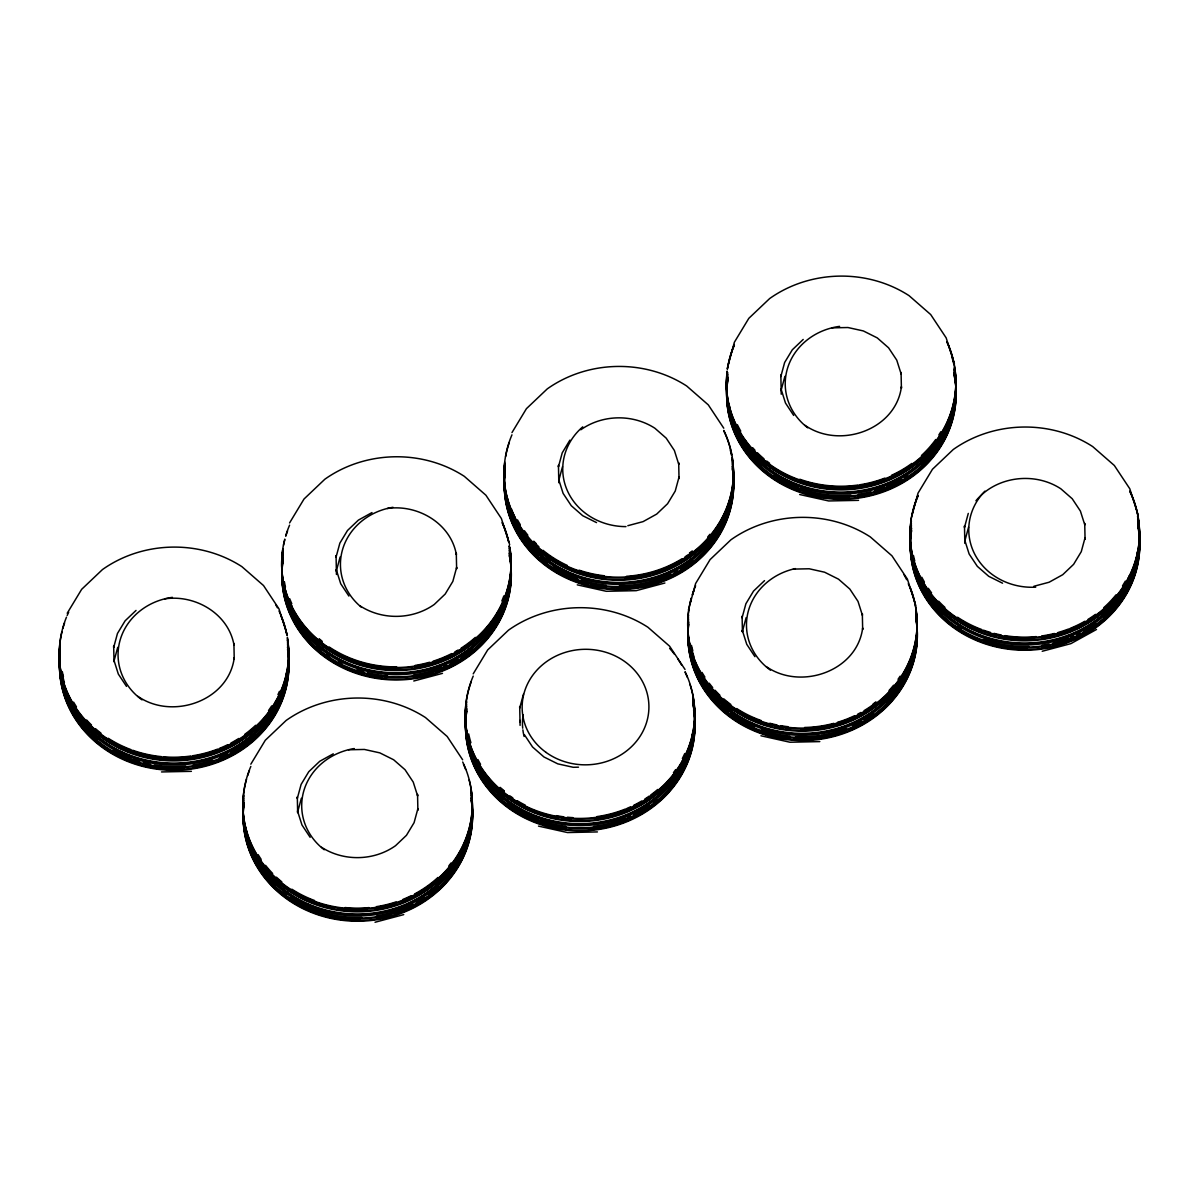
<?xml version="1.0" encoding="UTF-8"?>
<svg xmlns="http://www.w3.org/2000/svg" width="1199" height="1199" viewBox="0 0 1199 1199"><rect width="100%" height="100%" fill="white"/><g stroke="black" fill="none" stroke-linecap="round" stroke-linejoin="round"><path stroke-width="1.5" d="M113.965 661.189L117.727 647.34M336.364 570.859L340.126 557.01M297.607 812.128L301.369 798.264M558.749 480.529L562.511 466.681M742.391 631.468L746.153 617.605M523.498 694.071L519.692 708.099L519.707 706.541L520.081 725.395M727.164 368.767L734.358 342.27L748.82 318.334L769.653 298.551C810.314 269.73 867.222 268.546 909.037 295.643L930.694 314.558L946.161 337.863L954.464 364.046M688.421 610.036L695.615 583.523L710.078 559.603L730.91 539.805C771.571 510.984 828.464 509.815 870.294 536.912L891.951 555.811L907.403 579.117L915.706 605.3M781.104 390.379L784.91 376.336M910.82 519.692L917.999 493.194L932.462 469.259L953.295 449.475C993.956 420.654 1050.864 419.485 1092.694 446.583L1114.336 465.482L1129.803 488.787L1138.106 514.971M968.282 513.412L964.476 527.44L964.491 525.881L964.835 543.357M968.552 527.275L964.745 541.304L964.76 539.745M67.189 613.259L81.652 589.323L102.485 569.54C143.146 540.719 200.038 539.55 241.868 566.632L263.525 585.547L278.977 608.852L287.28 635.035M289.573 522.929L304.036 498.994L324.869 479.21C365.53 450.389 422.438 449.22 464.268 476.303L485.91 495.217L501.377 518.523L509.68 544.706M250.831 764.183L265.294 740.263L286.126 720.464C326.787 691.658 383.68 690.474 425.51 717.572L447.167 736.471L462.634 759.791M511.973 432.599L526.436 408.664L547.269 388.881C587.93 360.06 644.822 358.891 686.652 385.973L708.309 404.887L723.761 428.193M569.9 440.138L562.241 452.817L558.434 466.846L558.464 465.287L558.809 482.747M473.215 673.853L487.678 649.933L508.526 630.134C549.187 601.313 606.08 600.144 647.91 627.242L669.552 646.141L685.019 669.447M764.527 580.631L753.542 591.077L745.898 603.741L742.091 617.77L742.106 616.211L742.436 632.023L742.376 630.074M975.941 500.747C996.219 476.183 1034.527 471.462 1060.89 488.832L1072.221 498.739L1080.404 511.074L1084.81 524.937L1084.72 523.378L1085.065 539.19L1085.08 537.632L1081.273 551.66L1073.615 564.339L1062.719 574.711L1049.11 582.234L1033.853 586.296M136.027 610.426L125.116 620.812L117.457 633.477L113.665 647.505L113.68 645.946L114.01 661.758L113.935 659.81M803.195 339.437L792.299 349.808L784.641 362.488L780.834 376.516L780.849 374.957L781.238 394.216M372.005 512.572L358.411 520.096L347.515 530.468L339.857 543.147L336.05 557.175L336.065 555.617L336.439 574.471M580.811 429.767C602.408 414.449 632.637 413.835 654.864 428.223L666.194 438.145L674.378 450.479L678.769 464.343L678.694 462.784L679.024 478.596L679.039 477.037L675.232 491.065L667.573 503.73L656.677 514.101L643.084 521.625L627.826 525.702M333.262 753.841L319.743 761.29L308.757 771.736L301.114 784.401L297.307 798.429L297.322 796.87L297.652 812.682L297.592 810.734M1096.515 629.46L1070.917 643.623L1042.201 651.267M664.89 583.014L636.174 590.672L606.274 591.287L577.259 584.842M413.775 681.002L442.491 673.358M375.032 922.256L403.748 914.612M832.046 327.852L847.933 327.522L863.355 330.939L877.248 337.893L888.579 347.815L896.762 360.15L901.153 374.013L901.078 372.454L901.408 388.266L901.438 386.707C895.803 430.156 839.345 449.4 805.009 425.315M387.262 508.511C417.597 503.97 450.884 523.378 456.384 554.672L456.294 553.114L456.624 568.926L456.654 567.367L452.847 581.395L445.189 594.06L434.293 604.446C412.681 619.748 382.451 620.378 360.225 605.975M858.559 500.343L828.674 500.957L799.658 494.513M793.303 569.105L809.19 568.776L824.597 572.208L838.506 579.162L849.836 589.069L858.019 601.403L862.411 615.267L862.336 613.708L862.666 629.52L862.681 627.961C857.06 671.425 800.587 690.654 766.266 666.584M164.877 598.841C195.197 594.314 228.499 613.708 233.985 645.002L233.91 643.443L234.24 659.255L234.255 657.696C228.634 701.16 172.161 720.389 137.84 696.304M348.519 749.78L364.406 749.45L379.813 752.867L393.632 759.761L405.052 769.728L413.235 782.078L417.627 795.926L417.552 794.367L417.881 810.194L417.896 808.621L414.09 822.664L406.446 835.328L395.535 845.7C373.938 861.017 343.708 861.631 321.482 847.243M819.816 741.596L789.931 742.226L760.915 735.766M161.505 771.946L191.39 771.332M578.488 767.18L573.197 767.285L557.775 763.853L543.956 756.974L532.551 746.992L524.353 734.657M597.417 831.926L567.532 832.556L538.516 826.111M1002.559 583.194L988.74 576.314L977.32 566.333L969.137 553.998L964.745 540.135L964.82 541.693M596.532 522.599L582.714 515.705L571.294 505.738L563.11 493.388L558.764 479.705M793.678 415.409L785.495 403.059L781.104 389.21L781.178 390.769M754.935 656.662L746.752 644.328L742.406 630.644M348.894 596.068L340.711 583.733L336.379 570.035M310.151 837.322L301.968 824.987L297.622 811.303M126.509 686.398L118.326 674.063L113.98 660.364M558.719 479.15L558.794 481.099M519.976 720.404L520.036 722.353M336.334 569.48L336.394 571.428M361.588 607.398A63.397 57.777 -1.1 0 1 342.884 548.483A63.397 57.777 -1.1 0 1 392.987 507.297M625.968 526.616A63.397 57.777 -1.1 0 1 567.157 490.226A63.397 57.777 -1.1 0 1 582.729 426.859M770.432 670.151A63.397 57.777 -1.1 0 1 748.011 612.344A63.397 57.777 -1.1 0 1 795.402 568.581M1035.711 587.165A63.397 57.777 -1.1 0 1 975.042 554.747A63.397 57.777 -1.1 0 1 984.889 491.155M807.766 427.833A63.397 57.777 -1.1 0 1 787.668 367.823A63.397 57.777 -1.1 0 1 839.6 326.368M324.24 849.761A63.397 57.777 -1.1 0 1 303.902 790.561A63.397 57.777 -1.1 0 1 354.245 748.551M142.007 699.871A63.397 57.777 -1.1 0 1 120.26 639.622A63.397 57.777 -1.1 0 1 172.416 597.357M524.128 736.471A63.397 57.777 -1.1 0 1 522.869 729.861M522.689 728.213A63.397 57.777 -1.1 0 1 523.139 714.784M1137.731 523.768A114.699 104.538 -1.1 0 1 1027.183 647.865A114.699 104.538 -1.1 0 1 911.51 528.474M1138.705 530.797A114.699 104.538 -1.1 0 1 1024.246 649.558A114.699 104.538 -1.1 0 1 911.54 530.138M1137.761 525.432A114.699 104.538 -1.1 0 1 1138.421 529.014M1129.713 582.339A113.276 103.234 -1.1 0 1 1128.154 585.637M1116.164 604.311A113.276 103.234 -1.1 0 1 1103.979 617.095M1095.661 623.81A113.276 103.234 -1.1 0 1 1083.491 631.558M1080.269 633.282A113.276 103.234 -1.1 0 1 1077.002 634.9M1073.69 636.414A113.276 103.234 -1.1 0 1 1070.332 637.808M1068.654 638.467A113.276 103.234 -1.1 0 1 1052.797 643.338M1049.185 644.133A113.276 103.234 -1.1 0 1 1041.931 645.377M1029.027 646.516A113.276 103.234 -1.1 0 1 983.66 639.607M960.759 628.606A113.276 103.234 -1.1 0 1 957.776 626.672M942.519 614.398A113.276 103.234 -1.1 0 1 936.464 608.058M932.897 603.771A113.276 103.234 -1.1 0 1 929.57 599.305M925.523 593.085A113.276 103.234 -1.1 0 1 922.825 588.274M917.025 574.935A113.276 103.234 -1.1 0 1 915.362 569.72M1137.716 523.079A114.699 104.538 -1.1 0 1 1027.183 647.175A114.699 104.538 -1.1 0 1 911.495 527.785M1137.776 526.136A114.699 104.538 -1.1 0 1 1027.243 650.218A114.699 104.538 -1.1 0 1 911.555 530.842M1129.758 584.692A113.276 103.234 -1.1 0 1 1128.199 587.99M1121.709 599.2A113.276 103.234 -1.1 0 1 1118.472 603.756M1115.1 608.013A113.276 103.234 -1.1 0 1 1104.024 619.448M1095.706 626.163A113.276 103.234 -1.1 0 1 1083.536 633.911M1080.314 635.635A113.276 103.234 -1.1 0 1 1070.377 640.161M1068.699 640.836A113.276 103.234 -1.1 0 1 1052.842 645.691M1049.23 646.486A113.276 103.234 -1.1 0 1 1041.976 647.73M1027.213 648.929A113.276 103.234 -1.1 0 1 983.705 641.975M957.821 629.025A113.276 103.234 -1.1 0 1 954.884 627.002M940.061 614.263A113.276 103.234 -1.1 0 1 936.509 610.411M932.942 606.139A113.276 103.234 -1.1 0 1 929.615 601.658M925.568 595.438A113.276 103.234 -1.1 0 1 922.87 590.627M917.07 577.289A113.276 103.234 -1.1 0 1 915.407 572.073M1137.596 516.709A114.699 104.538 -1.1 0 1 1027.048 640.791A114.699 104.538 -1.1 0 1 911.375 521.415M1137.626 518.927A114.699 104.538 -1.1 0 1 1027.093 643.009A114.699 104.538 -1.1 0 1 911.42 523.633M1129.578 575.265A113.276 103.234 -1.1 0 1 1128.019 578.562M1125.426 583.448A113.276 103.234 -1.1 0 1 1122.549 588.214M1116.029 597.252A113.276 103.234 -1.1 0 1 1103.844 610.021M1091.12 619.793A113.276 103.234 -1.1 0 1 1088.078 621.741M1084.945 623.6A113.276 103.234 -1.1 0 1 1076.867 627.826M1073.555 629.34A113.276 103.234 -1.1 0 1 1070.197 630.734M1068.519 631.408A113.276 103.234 -1.1 0 1 1058.058 634.885M1054.476 635.83A113.276 103.234 -1.1 0 1 1041.796 638.303M1034.467 639.127A113.276 103.234 -1.1 0 1 999.456 636.984M995.829 636.174A113.276 103.234 -1.1 0 1 988.71 634.241M981.816 631.918A113.276 103.234 -1.1 0 1 973.408 628.426M970.111 626.852A113.276 103.234 -1.1 0 1 957.626 619.598M943.673 608.537A113.276 103.234 -1.1 0 1 938.667 603.562M924.459 584.423A113.276 103.234 -1.1 0 1 921.851 579.582M914.747 560.892A113.276 103.234 -1.1 0 1 913.503 555.617M1137.581 516.005A114.699 104.538 -1.1 0 1 1027.048 640.101A114.699 104.538 -1.1 0 1 911.36 520.711M1129.893 491.035A114.699 104.538 -1.1 0 1 1027.003 637.748A114.699 104.538 -1.1 0 1 917.999 495.442M1129.908 491.725A114.699 104.538 -1.1 0 1 1039.998 637.493A114.699 104.538 -1.1 0 1 911.33 519.047M911.989 515.45A114.699 104.538 -1.1 0 1 918.014 496.131M1125.381 581.095A113.276 103.234 -1.1 0 1 1122.504 585.861M1115.984 594.884A113.276 103.234 -1.1 0 1 1103.799 607.668M1095.481 614.383A113.276 103.234 -1.1 0 1 1088.033 619.388M1084.9 621.247A113.276 103.234 -1.1 0 1 1070.152 628.381M1068.474 629.04A113.276 103.234 -1.1 0 1 1058.013 632.517M1054.431 633.477A113.276 103.234 -1.1 0 1 1041.751 635.95M1036.266 636.594A113.276 103.234 -1.1 0 1 1004.882 635.62M1001.225 634.99A113.276 103.234 -1.1 0 1 994.001 633.372M990.434 632.413A113.276 103.234 -1.1 0 1 983.48 630.179M981.771 629.565A113.276 103.234 -1.1 0 1 957.581 617.245M944.932 607.398A113.276 103.234 -1.1 0 1 938.622 601.209M931.578 592.876A113.276 103.234 -1.1 0 1 928.326 588.349M924.414 582.055A113.276 103.234 -1.1 0 1 921.806 577.229M1137.491 551.57A113.276 103.234 -1.1 0 1 1134.644 565.763M1133.58 569.255A113.276 103.234 -1.1 0 1 1021.143 643.638A113.276 103.234 -1.1 0 1 914.372 563.29M1107.801 608.582A113.276 103.234 -1.1 0 1 1101.177 614.562M1137.671 520.861A114.699 104.538 -1.1 0 1 1027.138 644.957A114.699 104.538 -1.1 0 1 911.465 525.567M957.806 628.336A113.276 103.234 -1.1 0 1 954.869 626.313M954.089 372.844A114.699 104.538 -1.1 0 1 843.541 496.941A114.699 104.538 -1.1 0 1 727.868 377.55M954.119 374.508A114.699 104.538 -1.1 0 1 843.571 498.604A114.699 104.538 -1.1 0 1 727.898 379.214M932.522 453.387A113.276 103.234 -1.1 0 1 921.656 464.957M907.613 475.928A113.276 103.234 -1.1 0 1 904.571 477.876M901.438 479.735A113.276 103.234 -1.1 0 1 886.69 486.884M885.012 487.543A113.276 103.234 -1.1 0 1 874.551 491.02M870.969 491.98A113.276 103.234 -1.1 0 1 858.289 494.453M850.96 495.262A113.276 103.234 -1.1 0 1 800.018 488.682M798.309 488.068A113.276 103.234 -1.1 0 1 774.119 475.748M761.47 465.886A113.276 103.234 -1.1 0 1 755.16 459.697M740.952 440.558A113.276 103.234 -1.1 0 1 738.344 435.717M954.074 372.155A114.699 104.538 -1.1 0 1 843.526 496.236A114.699 104.538 -1.1 0 1 727.853 376.861M954.134 375.197A114.699 104.538 -1.1 0 1 843.586 499.294A114.699 104.538 -1.1 0 1 727.913 379.903M946.116 433.753A113.276 103.234 -1.1 0 1 944.557 437.065M941.964 441.951A113.276 103.234 -1.1 0 1 939.072 446.717M932.567 455.74A113.276 103.234 -1.1 0 1 921.701 467.31M907.658 478.296A113.276 103.234 -1.1 0 1 904.616 480.229M901.483 482.088A113.276 103.234 -1.1 0 1 893.405 486.314M890.093 487.828A113.276 103.234 -1.1 0 1 886.735 489.237M885.057 489.896A113.276 103.234 -1.1 0 1 874.596 493.374M871.014 494.333A113.276 103.234 -1.1 0 1 858.334 496.806M849.147 497.75A113.276 103.234 -1.1 0 1 805.248 492.744M798.354 490.421A113.276 103.234 -1.1 0 1 789.931 486.929M786.649 485.34A113.276 103.234 -1.1 0 1 774.164 478.101M760.196 467.04A113.276 103.234 -1.1 0 1 755.205 462.065M731.285 419.395A113.276 103.234 -1.1 0 1 730.041 414.105M954.614 369.337A114.699 104.538 -1.1 0 1 843.407 489.866A114.699 104.538 -1.1 0 1 727.223 374.073M953.984 367.988A114.699 104.538 -1.1 0 1 843.452 492.085A114.699 104.538 -1.1 0 1 727.778 372.694M940.855 434.128A113.276 103.234 -1.1 0 1 938.892 437.29M935.76 441.891A113.276 103.234 -1.1 0 1 921.521 457.883M911.869 465.812A113.276 103.234 -1.1 0 1 891.561 477.667M884.862 480.469A113.276 103.234 -1.1 0 1 859.968 487.109M858.154 487.379A113.276 103.234 -1.1 0 1 799.883 481.608M762.669 459.996A113.276 103.234 -1.1 0 1 757.468 455.155M752.687 450.06A113.276 103.234 -1.1 0 1 750.289 447.227M747.981 444.304A113.276 103.234 -1.1 0 1 744.729 439.763M740.802 433.483A113.276 103.234 -1.1 0 1 738.209 428.657M954.599 368.648A114.699 104.538 -1.1 0 1 843.392 489.177A114.699 104.538 -1.1 0 1 727.208 373.384M952.186 357.961A114.699 104.538 -1.1 0 1 953.55 363.297M947.03 341.76A114.699 104.538 -1.1 0 1 857.315 485.745A114.699 104.538 -1.1 0 1 727.164 371.016M727.403 369.232A114.699 104.538 -1.1 0 1 734.358 344.503M947.045 342.449A114.699 104.538 -1.1 0 1 857.33 486.434A114.699 104.538 -1.1 0 1 727.179 371.72M727.688 368.123A114.699 104.538 -1.1 0 1 734.373 345.207M940.81 431.76A113.276 103.234 -1.1 0 1 938.847 434.922M935.715 439.538A113.276 103.234 -1.1 0 1 921.476 455.53M911.825 463.443A113.276 103.234 -1.1 0 1 891.516 475.314M884.817 478.116A113.276 103.234 -1.1 0 1 859.923 484.756M858.109 485.025A113.276 103.234 -1.1 0 1 799.838 479.255M769.578 463.249A113.276 103.234 -1.1 0 1 766.746 461.075M763.973 458.812A113.276 103.234 -1.1 0 1 757.423 452.802M754.98 450.269A113.276 103.234 -1.1 0 1 752.642 447.692M740.757 431.13A113.276 103.234 -1.1 0 1 737.355 424.671M953.34 404.198A113.276 103.234 -1.1 0 1 949.938 418.316M948.754 421.778A113.276 103.234 -1.1 0 1 847.393 492.579A113.276 103.234 -1.1 0 1 738.284 432.809M737.49 431.19A113.276 103.234 -1.1 0 1 734.582 424.521M731.18 414.12A113.276 103.234 -1.1 0 1 729.292 405.322M925.403 456.399A113.276 103.234 -1.1 0 1 920.247 461.3M755.07 454.856A113.276 103.234 -1.1 0 1 752.732 452.278M954.029 369.936A114.699 104.538 -1.1 0 1 843.496 494.018A114.699 104.538 -1.1 0 1 727.808 374.643M915.991 617.68A114.699 104.538 -1.1 0 1 804.799 738.194A114.699 104.538 -1.1 0 1 688.616 622.401M916.036 619.343A114.699 104.538 -1.1 0 1 804.829 739.858A114.699 104.538 -1.1 0 1 688.646 624.065M905.77 675.966A113.276 103.234 -1.1 0 1 904.061 679.234M893.765 694.641A113.276 103.234 -1.1 0 1 886.75 702.509M873.262 714.139A113.276 103.234 -1.1 0 1 864.269 720.074M861.107 721.888A113.276 103.234 -1.1 0 1 852.954 725.995M846.254 728.797A113.276 103.234 -1.1 0 1 821.345 735.437M819.531 735.706A113.276 103.234 -1.1 0 1 795.477 736.741M789.976 736.321A113.276 103.234 -1.1 0 1 761.26 729.936M754.486 727.313A113.276 103.234 -1.1 0 1 736.86 717.976M735.377 717.002A113.276 103.234 -1.1 0 1 731.015 713.93M728.168 711.756A113.276 103.234 -1.1 0 1 721.408 705.941M718.86 703.483A113.276 103.234 -1.1 0 1 710.512 694.116M706.121 688.106A113.276 103.234 -1.1 0 1 703.124 683.415M915.991 616.975A114.699 104.538 -1.1 0 1 804.784 737.505A114.699 104.538 -1.1 0 1 688.601 621.711M916.036 620.033A114.699 104.538 -1.1 0 1 804.844 740.547A114.699 104.538 -1.1 0 1 688.661 624.754M905.815 678.319A113.276 103.234 -1.1 0 1 904.106 681.587M893.81 697.009A113.276 103.234 -1.1 0 1 885.536 706.121M873.307 716.492A113.276 103.234 -1.1 0 1 864.314 722.442M861.152 724.256A113.276 103.234 -1.1 0 1 852.999 728.348M846.299 731.165A113.276 103.234 -1.1 0 1 821.39 737.79M819.576 738.059A113.276 103.234 -1.1 0 1 793.678 738.989M790.021 738.674A113.276 103.234 -1.1 0 1 761.305 732.304M749.54 727.403A113.276 103.234 -1.1 0 1 736.905 720.344M733.953 718.366A113.276 103.234 -1.1 0 1 731.06 716.283M726.819 713A113.276 103.234 -1.1 0 1 721.453 708.309M717.661 704.592A113.276 103.234 -1.1 0 1 710.557 696.469M915.856 610.606A114.699 104.538 -1.1 0 1 804.664 731.12A114.699 104.538 -1.1 0 1 688.481 615.327M915.901 612.824A114.699 104.538 -1.1 0 1 804.709 733.338A114.699 104.538 -1.1 0 1 688.511 617.545M875.959 704.233A113.276 103.234 -1.1 0 1 873.112 706.376M895.908 684.659A113.276 103.234 -1.1 0 1 887.86 694.161M875.959 704.922A113.276 103.234 -1.1 0 1 864.134 713.015M860.972 714.829A113.276 103.234 -1.1 0 1 857.75 716.537M854.467 718.156A113.276 103.234 -1.1 0 1 800.902 729.846M789.841 729.247A113.276 103.234 -1.1 0 1 786.184 728.842M782.527 728.318A113.276 103.234 -1.1 0 1 775.243 726.924M771.646 726.069A113.276 103.234 -1.1 0 1 764.572 724.031M761.125 722.877A113.276 103.234 -1.1 0 1 736.726 710.917M729.442 705.791A113.276 103.234 -1.1 0 1 723.911 701.265M719.985 697.653A113.276 103.234 -1.1 0 1 715.099 692.617M712.731 689.92A113.276 103.234 -1.1 0 1 709.238 685.573M693.906 656.467A113.276 103.234 -1.1 0 1 691.493 647.715M915.841 609.916A114.699 104.538 -1.1 0 1 804.649 730.431A114.699 104.538 -1.1 0 1 688.466 614.637M910.431 588.11A114.699 104.538 -1.1 0 1 807.616 727.973A114.699 104.538 -1.1 0 1 691.313 597.926M692.378 594.389A114.699 104.538 -1.1 0 1 695.615 585.771M904.046 574.816A114.699 104.538 -1.1 0 1 906.684 579.716M908.287 583.718A114.699 104.538 -1.1 0 1 815.62 728.063A114.699 104.538 -1.1 0 1 689.245 607.578M689.98 603.981A114.699 104.538 -1.1 0 1 691.313 598.616M692.393 595.079A114.699 104.538 -1.1 0 1 694.236 589.863M900.104 676.191A113.276 103.234 -1.1 0 1 898.036 679.278M893.585 685.228A113.276 103.234 -1.1 0 1 889.014 690.519M875.914 702.569A113.276 103.234 -1.1 0 1 864.089 710.647M860.927 712.461A113.276 103.234 -1.1 0 1 857.705 714.184M854.422 715.803A113.276 103.234 -1.1 0 1 837.397 722.338M833.83 723.342A113.276 103.234 -1.1 0 1 804.589 727.478M787.968 726.699A113.276 103.234 -1.1 0 1 780.654 725.65M777.012 724.96A113.276 103.234 -1.1 0 1 769.818 723.237M761.08 720.509A113.276 103.234 -1.1 0 1 736.681 708.549M730.835 704.502A113.276 103.234 -1.1 0 1 723.866 698.912M719.94 695.3A113.276 103.234 -1.1 0 1 715.054 690.249M712.686 687.552A113.276 103.234 -1.1 0 1 709.194 683.205M704.907 677.12A113.276 103.234 -1.1 0 1 702.014 672.399M692.797 650.622A113.276 103.234 -1.1 0 1 691.448 645.347M913.173 652.556A113.276 103.234 -1.1 0 1 911.735 657.846M908.003 668.098A113.276 103.234 -1.1 0 1 804.709 733.983A113.276 103.234 -1.1 0 1 698.732 672.444M697.968 670.811A113.276 103.234 -1.1 0 1 692.437 655.388M691.568 651.866A113.276 103.234 -1.1 0 1 690.534 646.576M875.914 701.88A113.276 103.234 -1.1 0 1 873.067 704.023M915.946 614.757A114.699 104.538 -1.1 0 1 804.739 735.287A114.699 104.538 -1.1 0 1 688.556 619.493M732.364 710.123A113.276 103.234 -1.1 0 1 728.078 706.9M732.349 466.741A114.699 104.538 -1.1 0 1 621.157 587.27A114.699 104.538 -1.1 0 1 504.974 471.477M732.379 468.404A114.699 104.538 -1.1 0 1 621.187 588.934A114.699 104.538 -1.1 0 1 505.004 473.14M716.642 534.694A113.276 103.234 -1.1 0 1 714.574 537.781M710.123 543.717A113.276 103.234 -1.1 0 1 705.552 549.007M692.452 561.057A113.276 103.234 -1.1 0 1 680.627 569.15M677.465 570.964A113.276 103.234 -1.1 0 1 674.243 572.672M670.96 574.291A113.276 103.234 -1.1 0 1 619.269 585.996M606.334 585.397A113.276 103.234 -1.1 0 1 581.065 580.181M577.618 579.012A113.276 103.234 -1.1 0 1 553.219 567.052M547.373 563.005A113.276 103.234 -1.1 0 1 540.404 557.4M537.766 555.017A113.276 103.234 -1.1 0 1 531.577 548.752M529.224 546.055A113.276 103.234 -1.1 0 1 525.732 541.708M521.445 535.623A113.276 103.234 -1.1 0 1 518.553 530.887M509.335 509.125A113.276 103.234 -1.1 0 1 507.267 500.313M732.334 466.051A114.699 104.538 -1.1 0 1 621.142 586.566A114.699 104.538 -1.1 0 1 504.959 470.772M732.394 469.109A114.699 104.538 -1.1 0 1 621.202 589.623A114.699 104.538 -1.1 0 1 505.019 473.83M716.687 537.047A113.276 103.234 -1.1 0 1 714.619 540.135M710.168 546.07A113.276 103.234 -1.1 0 1 705.597 551.375M692.497 563.425A113.276 103.234 -1.1 0 1 680.672 571.503M677.51 573.317A113.276 103.234 -1.1 0 1 637.748 586.866M635.935 587.135A113.276 103.234 -1.1 0 1 617.44 588.349M606.379 587.75A113.276 103.234 -1.1 0 1 591.781 585.412M588.184 584.557A113.276 103.234 -1.1 0 1 581.11 582.534M577.663 581.365A113.276 103.234 -1.1 0 1 553.264 569.405M545.98 564.279A113.276 103.234 -1.1 0 1 540.449 559.753M536.523 556.156A113.276 103.234 -1.1 0 1 531.622 551.105M529.269 548.408A113.276 103.234 -1.1 0 1 525.776 544.061M510.444 514.971A113.276 103.234 -1.1 0 1 508.031 506.203M732.214 459.682A114.699 104.538 -1.1 0 1 621.022 580.196A114.699 104.538 -1.1 0 1 504.839 464.403M732.259 461.9A114.699 104.538 -1.1 0 1 621.067 582.414A114.699 104.538 -1.1 0 1 504.869 466.621M709.973 535.953A113.276 103.234 -1.1 0 1 707.74 538.621M692.303 553.294A113.276 103.234 -1.1 0 1 689.47 555.437M716.507 527.62A113.276 103.234 -1.1 0 1 714.439 530.707M709.988 536.642A113.276 103.234 -1.1 0 1 707.755 539.325M692.318 553.998A113.276 103.234 -1.1 0 1 689.485 556.141M688.046 557.175A113.276 103.234 -1.1 0 1 685.079 559.199M682.036 561.147A113.276 103.234 -1.1 0 1 674.108 565.613M670.826 567.232A113.276 103.234 -1.1 0 1 653.8 573.766M650.233 574.771A113.276 103.234 -1.1 0 1 624.724 578.772M604.371 578.128A113.276 103.234 -1.1 0 1 579.207 572.537M562.451 565.418A113.276 103.234 -1.1 0 1 542.997 552.634M538.936 549.142A113.276 103.234 -1.1 0 1 533.84 544.226M521.31 528.549A113.276 103.234 -1.1 0 1 518.418 523.813M515.015 517.354A113.276 103.234 -1.1 0 1 511.463 508.99M732.199 458.977A114.699 104.538 -1.1 0 1 621.007 579.507A114.699 104.538 -1.1 0 1 504.824 463.713M730.281 450.06A114.699 104.538 -1.1 0 1 731.54 455.41M732.154 456.624A114.699 104.538 -1.1 0 1 605.975 576.569A114.699 104.538 -1.1 0 1 511.958 434.832M723.851 430.426A114.699 104.538 -1.1 0 1 731.84 454.841M732.169 457.314A114.699 104.538 -1.1 0 1 620.977 577.843A114.699 104.538 -1.1 0 1 504.779 462.05M505.603 456.654A114.699 104.538 -1.1 0 1 509.335 442.401M723.866 431.13A114.699 104.538 -1.1 0 1 731.855 455.53M709.943 534.289A113.276 103.234 -1.1 0 1 707.71 536.957M692.273 551.63A113.276 103.234 -1.1 0 1 689.44 553.773M688.001 554.822A113.276 103.234 -1.1 0 1 685.034 556.846M681.991 558.779A113.276 103.234 -1.1 0 1 626.522 576.299M604.326 575.775A113.276 103.234 -1.1 0 1 579.162 570.184M567.322 565.478A113.276 103.234 -1.1 0 1 542.952 550.281M538.891 546.789A113.276 103.234 -1.1 0 1 533.795 541.873M527.845 535.204A113.276 103.234 -1.1 0 1 524.443 530.782M520.276 524.637A113.276 103.234 -1.1 0 1 517.473 519.856M728.602 505.154A113.276 103.234 -1.1 0 1 625.039 582.909A113.276 103.234 -1.1 0 1 512.872 516.544M510.339 509.695A113.276 103.234 -1.1 0 1 507.207 497.405M692.452 560.368A113.276 103.234 -1.1 0 1 689.605 562.511M692.258 550.941A113.276 103.234 -1.1 0 1 689.425 553.084M536.283 543.672A113.276 103.234 -1.1 0 1 533.78 541.184M692.497 562.721A113.276 103.234 -1.1 0 1 689.65 564.864M732.304 463.833A114.699 104.538 -1.1 0 1 621.097 584.348A114.699 104.538 -1.1 0 1 504.914 468.569M550.176 560.218A113.276 103.234 -1.1 0 1 547.269 558.149M692.947 704.442A114.699 104.538 -1.1 0 1 582.414 828.524A114.699 104.538 -1.1 0 1 466.726 709.134M693.636 709.673A114.699 104.538 -1.1 0 1 580.451 830.218A114.699 104.538 -1.1 0 1 466.756 710.797M656.482 800.078A113.276 103.234 -1.1 0 1 653.71 802.326M649.423 805.503A113.276 103.234 -1.1 0 1 633.866 814.765M630.569 816.324A113.276 103.234 -1.1 0 1 627.227 817.778M625.548 818.467A113.276 103.234 -1.1 0 1 593.505 826.501M565.763 826.456A113.276 103.234 -1.1 0 1 540.584 820.865M538.876 820.281A113.276 103.234 -1.1 0 1 507.192 803.18M501.662 798.669A113.276 103.234 -1.1 0 1 497.735 795.057M489.282 785.885A113.276 103.234 -1.1 0 1 485.865 781.478M481.698 775.318A113.276 103.234 -1.1 0 1 478.911 770.552M693.876 709.104A114.699 104.538 -1.1 0 1 579.417 827.865A114.699 104.538 -1.1 0 1 466.711 708.444M692.932 703.738A114.699 104.538 -1.1 0 1 693.592 707.32M693.651 710.363A114.699 104.538 -1.1 0 1 580.466 830.907A114.699 104.538 -1.1 0 1 466.771 711.502M656.527 802.446A113.276 103.234 -1.1 0 1 653.755 804.679M649.468 807.856A113.276 103.234 -1.1 0 1 646.516 809.88M643.473 811.828A113.276 103.234 -1.1 0 1 633.911 817.119M625.593 820.835A113.276 103.234 -1.1 0 1 589.863 829.213M565.808 828.824A113.276 103.234 -1.1 0 1 540.629 823.218M538.921 822.634A113.276 103.234 -1.1 0 1 507.237 805.548M501.707 801.022A113.276 103.234 -1.1 0 1 497.78 797.41M489.327 788.253A113.276 103.234 -1.1 0 1 485.91 783.831M481.743 777.671A113.276 103.234 -1.1 0 1 478.956 772.905M692.812 697.368A114.699 104.538 -1.1 0 1 582.279 821.45A114.699 104.538 -1.1 0 1 466.591 702.074M692.857 699.587A114.699 104.538 -1.1 0 1 582.309 823.668A114.699 104.538 -1.1 0 1 466.636 704.293M684.794 755.925A113.276 103.234 -1.1 0 1 682.411 760.87M675.696 771.976A113.276 103.234 -1.1 0 1 673.508 774.989M654.969 794.143A113.276 103.234 -1.1 0 1 650.742 797.395M649.288 798.429A113.276 103.234 -1.1 0 1 644.822 801.442M641.735 803.345A113.276 103.234 -1.1 0 1 633.731 807.691M630.434 809.25A113.276 103.234 -1.1 0 1 627.092 810.719M625.413 811.408A113.276 103.234 -1.1 0 1 597.012 818.977M571.099 819.891A113.276 103.234 -1.1 0 1 567.442 819.591M565.613 819.397A113.276 103.234 -1.1 0 1 561.971 818.917M558.314 818.332A113.276 103.234 -1.1 0 1 551.045 816.834M547.463 815.919A113.276 103.234 -1.1 0 1 540.449 813.791M538.741 813.207A113.276 103.234 -1.1 0 1 509.92 798.234M502.876 792.764A113.276 103.234 -1.1 0 1 500.193 790.411M692.797 696.679A114.699 104.538 -1.1 0 1 582.264 820.76A114.699 104.538 -1.1 0 1 466.576 701.37M685.109 671.695A114.699 104.538 -1.1 0 1 582.219 818.407A114.699 104.538 -1.1 0 1 473.215 676.101M669.642 648.374A114.699 104.538 -1.1 0 1 674.393 654.189M677.69 658.791A114.699 104.538 -1.1 0 1 681.661 665.145M689.935 684.359A114.699 104.538 -1.1 0 1 578.203 819.112A114.699 104.538 -1.1 0 1 471.192 681.916M685.124 672.384A114.699 104.538 -1.1 0 1 687.372 677.42M684.749 753.572A113.276 103.234 -1.1 0 1 682.366 758.502M675.651 769.623A113.276 103.234 -1.1 0 1 673.463 772.636M657.666 789.497A113.276 103.234 -1.1 0 1 650.697 795.042M649.244 796.076A113.276 103.234 -1.1 0 1 644.777 799.089M641.69 800.992A113.276 103.234 -1.1 0 1 633.686 805.338M630.389 806.897A113.276 103.234 -1.1 0 1 627.047 808.351M625.368 809.04A113.276 103.234 -1.1 0 1 596.967 816.609M572.897 817.643A113.276 103.234 -1.1 0 1 567.397 817.223M563.755 816.819A113.276 103.234 -1.1 0 1 556.441 815.65M525.282 805.158A113.276 103.234 -1.1 0 1 517.339 800.782M512.812 797.905A113.276 103.234 -1.1 0 1 509.875 795.881M504.209 791.55A113.276 103.234 -1.1 0 1 500.148 788.058M480.559 764.318A113.276 103.234 -1.1 0 1 477.861 759.507M470.922 742.706A113.276 103.234 -1.1 0 1 468.674 733.923M692.707 732.244A113.276 103.234 -1.1 0 1 691.898 737.565M691.194 741.117A113.276 103.234 -1.1 0 1 685.603 758.427M684.884 760.091A113.276 103.234 -1.1 0 1 567.517 823.743A113.276 103.234 -1.1 0 1 468.449 738.674M656.467 799.388A113.276 103.234 -1.1 0 1 653.695 801.636M502.995 799.134A113.276 103.234 -1.1 0 1 497.72 794.367M692.887 701.52A114.699 104.538 -1.1 0 1 582.354 825.616A114.699 104.538 -1.1 0 1 466.681 706.226M656.527 801.741A113.276 103.234 -1.1 0 1 653.74 803.989M500.358 799.148A113.276 103.234 -1.1 0 1 497.765 796.721M502.861 792.059A113.276 103.234 -1.1 0 1 500.178 789.721M504.194 790.845A113.276 103.234 -1.1 0 1 500.133 787.353M509.305 553.503A114.699 104.538 -1.1 0 1 398.757 677.6A114.699 104.538 -1.1 0 1 283.084 558.209M509.335 555.167A114.699 104.538 -1.1 0 1 398.802 679.263A114.699 104.538 -1.1 0 1 283.114 559.873M501.287 612.06A113.276 103.234 -1.1 0 1 498.889 617.005M492.189 628.111A113.276 103.234 -1.1 0 1 490.001 631.124M472.841 649.154A113.276 103.234 -1.1 0 1 467.235 653.53M465.782 654.579A113.276 103.234 -1.1 0 1 461.315 657.577M458.228 659.48A113.276 103.234 -1.1 0 1 450.21 663.826M446.912 665.4A113.276 103.234 -1.1 0 1 443.585 666.854M441.906 667.543A113.276 103.234 -1.1 0 1 413.505 675.112M387.592 676.026A113.276 103.234 -1.1 0 1 383.935 675.726M382.106 675.532A113.276 103.234 -1.1 0 1 367.538 672.969M363.956 672.069A113.276 103.234 -1.1 0 1 356.942 669.941M341.82 663.647A113.276 103.234 -1.1 0 1 338.583 661.968M329.335 656.408A113.276 103.234 -1.1 0 1 326.413 654.384M320.747 650.038A113.276 103.234 -1.1 0 1 316.686 646.546M286.456 597.702A113.276 103.234 -1.1 0 1 285.212 592.411M509.29 552.814A114.699 104.538 -1.1 0 1 398.757 676.895A114.699 104.538 -1.1 0 1 283.069 557.52M509.35 555.856A114.699 104.538 -1.1 0 1 398.802 679.953A114.699 104.538 -1.1 0 1 283.129 560.562M501.332 614.428A113.276 103.234 -1.1 0 1 498.934 619.358M470.113 653.755A113.276 103.234 -1.1 0 1 467.28 655.898M465.826 656.932A113.276 103.234 -1.1 0 1 461.36 659.93M458.273 661.833A113.276 103.234 -1.1 0 1 450.269 666.194M446.972 667.753A113.276 103.234 -1.1 0 1 443.63 669.207M441.951 669.896A113.276 103.234 -1.1 0 1 436.841 671.815M433.349 672.984A113.276 103.234 -1.1 0 1 413.55 677.465M382.151 677.885A113.276 103.234 -1.1 0 1 378.509 677.42M374.852 676.836A113.276 103.234 -1.1 0 1 367.583 675.337M364.001 674.423A113.276 103.234 -1.1 0 1 356.987 672.294M355.279 671.695A113.276 103.234 -1.1 0 1 326.458 656.737M320.792 652.391A113.276 103.234 -1.1 0 1 316.731 648.899M509.17 546.429A114.699 104.538 -1.1 0 1 398.623 670.526A114.699 104.538 -1.1 0 1 282.949 551.135M509.2 548.647A114.699 104.538 -1.1 0 1 398.668 672.744A114.699 104.538 -1.1 0 1 282.994 553.353M475.418 639.756A113.276 103.234 -1.1 0 1 461.18 650.502M458.093 652.406A113.276 103.234 -1.1 0 1 454.931 654.219M451.708 655.943A113.276 103.234 -1.1 0 1 443.45 659.78M441.772 660.469A113.276 103.234 -1.1 0 1 433.169 663.557M429.632 664.606A113.276 103.234 -1.1 0 1 415.184 667.768M393.017 669.222A113.276 103.234 -1.1 0 1 329.2 649.333M322.006 644.088A113.276 103.234 -1.1 0 1 319.234 641.825M291.852 606.05A113.276 103.234 -1.1 0 1 289.723 601.029M285.452 587.105A113.276 103.234 -1.1 0 1 284.418 581.815M509.155 545.74A114.699 104.538 -1.1 0 1 398.608 669.836A114.699 104.538 -1.1 0 1 282.934 550.446M509.77 546.954A114.699 104.538 -1.1 0 1 391.563 667.423A114.699 104.538 -1.1 0 1 284.792 539.1M285.782 535.548A114.699 104.538 -1.1 0 1 289.573 525.162M502.246 522.419A114.699 104.538 -1.1 0 1 508.721 541.603M509.785 547.643A114.699 104.538 -1.1 0 1 396.599 668.188A114.699 104.538 -1.1 0 1 282.904 548.782M283.563 545.185A114.699 104.538 -1.1 0 1 284.807 539.805M285.797 536.238A114.699 104.538 -1.1 0 1 287.55 530.992M502.261 523.124A114.699 104.538 -1.1 0 1 508.736 542.293M503.85 595.918A113.276 103.234 -1.1 0 1 501.841 600.984M475.374 637.388A113.276 103.234 -1.1 0 1 461.135 648.149M458.048 650.053A113.276 103.234 -1.1 0 1 454.886 651.866M451.663 653.59A113.276 103.234 -1.1 0 1 433.124 661.204M429.587 662.253A113.276 103.234 -1.1 0 1 415.139 665.415M396.689 666.899A113.276 103.234 -1.1 0 1 329.155 646.98M321.961 641.735A113.276 103.234 -1.1 0 1 319.189 639.472M291.807 603.697A113.276 103.234 -1.1 0 1 289.678 598.661M506.697 593.73A113.276 103.234 -1.1 0 1 505.154 598.99M503.97 602.438A113.276 103.234 -1.1 0 1 399.672 673.358A113.276 103.234 -1.1 0 1 291.192 608.552M289.798 605.18A113.276 103.234 -1.1 0 1 285.152 589.503M320.733 649.348A113.276 103.234 -1.1 0 1 316.671 645.856M509.245 550.596A114.699 104.538 -1.1 0 1 398.712 674.677A114.699 104.538 -1.1 0 1 283.024 555.302M320.777 651.701A113.276 103.234 -1.1 0 1 316.716 648.209M321.991 643.398A113.276 103.234 -1.1 0 1 319.219 641.135M321.946 641.045A113.276 103.234 -1.1 0 1 319.174 638.782M471.207 798.339A114.699 104.538 -1.1 0 1 360.015 918.854A114.699 104.538 -1.1 0 1 243.832 803.06M471.252 800.003A114.699 104.538 -1.1 0 1 360.045 920.517A114.699 104.538 -1.1 0 1 243.862 804.724M460.986 856.626A113.276 103.234 -1.1 0 1 458.378 861.511M438.13 886.885A113.276 103.234 -1.1 0 1 428.478 894.799M424.086 897.856A113.276 103.234 -1.1 0 1 416.323 902.562M413.1 904.271A113.276 103.234 -1.1 0 1 376.561 916.096M361.858 917.505A113.276 103.234 -1.1 0 1 290.593 897.661M286.231 894.589A113.276 103.234 -1.1 0 1 283.384 892.416M275.335 885.387A113.276 103.234 -1.1 0 1 272.847 882.899M269.28 879.047A113.276 103.234 -1.1 0 1 265.728 874.775M262.386 870.294A113.276 103.234 -1.1 0 1 259.314 865.648M471.207 797.65A114.699 104.538 -1.1 0 1 360 918.164A114.699 104.538 -1.1 0 1 243.817 802.371M471.252 800.692A114.699 104.538 -1.1 0 1 360.06 921.207A114.699 104.538 -1.1 0 1 243.877 805.428M461.03 858.979A113.276 103.234 -1.1 0 1 458.423 863.865M438.175 889.238A113.276 103.234 -1.1 0 1 428.523 897.152M424.131 900.209A113.276 103.234 -1.1 0 1 416.368 904.915M413.145 906.624A113.276 103.234 -1.1 0 1 394.606 914.238M391.054 915.302A113.276 103.234 -1.1 0 1 376.606 918.464M360.03 919.918A113.276 103.234 -1.1 0 1 290.638 900.014M262.446 872.647A113.276 103.234 -1.1 0 1 259.359 868.001M471.072 791.265A114.699 104.538 -1.1 0 1 359.88 911.795A114.699 104.538 -1.1 0 1 243.697 796.001M471.117 793.483A114.699 104.538 -1.1 0 1 359.925 913.998A114.699 104.538 -1.1 0 1 243.742 798.219M437.995 879.811A113.276 103.234 -1.1 0 1 428.343 887.725M423.936 890.782A113.276 103.234 -1.1 0 1 414.584 896.357M411.332 898.021A113.276 103.234 -1.1 0 1 403.029 901.738M396.165 904.241A113.276 103.234 -1.1 0 1 376.426 909.037M367.284 910.116A113.276 103.234 -1.1 0 1 337.743 908.977M334.101 908.332A113.276 103.234 -1.1 0 1 326.862 906.729M323.31 905.755A113.276 103.234 -1.1 0 1 316.341 903.536M314.648 902.922A113.276 103.234 -1.1 0 1 301.309 897.017M280.491 883.093A113.276 103.234 -1.1 0 1 275.2 878.312M272.698 875.825A113.276 103.234 -1.1 0 1 265.593 867.701M261.202 861.691A113.276 103.234 -1.1 0 1 258.205 857M471.072 790.576A114.699 104.538 -1.1 0 1 359.865 911.09A114.699 104.538 -1.1 0 1 243.682 795.297M462.709 762.024A114.699 104.538 -1.1 0 1 359.82 908.737A114.699 104.538 -1.1 0 1 250.831 766.431M469.109 779.994A114.699 104.538 -1.1 0 1 356.822 909.456A114.699 104.538 -1.1 0 1 246.529 779.275M247.608 775.738A114.699 104.538 -1.1 0 1 249.452 770.522M463.503 764.377A114.699 104.538 -1.1 0 1 465.662 769.473M451.079 862.965A113.276 103.234 -1.1 0 1 448.801 865.888M437.95 877.458A113.276 103.234 -1.1 0 1 414.539 894.004M411.287 895.668A113.276 103.234 -1.1 0 1 402.984 899.37M396.12 901.888A113.276 103.234 -1.1 0 1 376.381 906.669M369.082 907.598A113.276 103.234 -1.1 0 1 345.012 907.553M314.603 900.554A113.276 103.234 -1.1 0 1 291.897 889.208M281.81 881.879A113.276 103.234 -1.1 0 1 276.444 877.188M272.653 873.471A113.276 103.234 -1.1 0 1 265.549 865.348M261.157 859.338A113.276 103.234 -1.1 0 1 258.16 854.647M466.951 838.506A113.276 103.234 -1.1 0 1 365.845 914.387A113.276 103.234 -1.1 0 1 253.963 853.103M250.411 844.74A113.276 103.234 -1.1 0 1 247.653 836.048M246.784 832.526A113.276 103.234 -1.1 0 1 245.75 827.235M447.797 871.808A113.276 103.234 -1.1 0 1 441.876 878.312M272.743 878.043A113.276 103.234 -1.1 0 1 270.345 875.495M286.216 893.899A113.276 103.234 -1.1 0 1 283.369 891.726M471.162 795.432A114.699 104.538 -1.1 0 1 359.955 915.946A114.699 104.538 -1.1 0 1 243.772 800.153M287.565 647.4A114.699 104.538 -1.1 0 1 176.373 767.93A114.699 104.538 -1.1 0 1 60.19 652.136M287.595 649.064A114.699 104.538 -1.1 0 1 176.403 769.593A114.699 104.538 -1.1 0 1 60.22 653.8M271.858 715.353A113.276 103.234 -1.1 0 1 268.711 719.955M255.792 734.732A113.276 103.234 -1.1 0 1 231.077 752.492M227.825 754.156A113.276 103.234 -1.1 0 1 219.522 757.873M212.658 760.391A113.276 103.234 -1.1 0 1 192.919 765.172M185.62 766.086A113.276 103.234 -1.1 0 1 154.236 765.112M150.594 764.467A113.276 103.234 -1.1 0 1 143.355 762.864M139.788 761.905A113.276 103.234 -1.1 0 1 132.834 759.671M131.141 759.057A113.276 103.234 -1.1 0 1 113.036 750.529M96.984 739.228A113.276 103.234 -1.1 0 1 91.694 734.462M89.191 731.96A113.276 103.234 -1.1 0 1 82.087 723.836M77.695 717.826A113.276 103.234 -1.1 0 1 74.698 713.135M287.55 646.711A114.699 104.538 -1.1 0 1 176.358 767.24A114.699 104.538 -1.1 0 1 60.175 651.447M287.61 649.768A114.699 104.538 -1.1 0 1 176.418 770.283A114.699 104.538 -1.1 0 1 60.235 654.489M255.837 737.085A113.276 103.234 -1.1 0 1 244.881 746.228M240.474 749.285A113.276 103.234 -1.1 0 1 231.122 754.845M222.909 758.832A113.276 103.234 -1.1 0 1 219.567 760.226M212.703 762.744A113.276 103.234 -1.1 0 1 192.964 767.525M183.822 768.604A113.276 103.234 -1.1 0 1 154.281 767.465M150.639 766.835A113.276 103.234 -1.1 0 1 143.4 765.217M139.833 764.258A113.276 103.234 -1.1 0 1 132.879 762.024M131.186 761.41A113.276 103.234 -1.1 0 1 122.763 757.918M95.665 740.427A113.276 103.234 -1.1 0 1 91.738 736.815M88.037 733.054A113.276 103.234 -1.1 0 1 82.132 726.204M77.74 720.194A113.276 103.234 -1.1 0 1 74.743 715.503M287.43 640.341A114.699 104.538 -1.1 0 1 176.238 760.855A114.699 104.538 -1.1 0 1 60.055 645.062M287.475 642.559A114.699 104.538 -1.1 0 1 176.283 763.074A114.699 104.538 -1.1 0 1 60.085 647.28M276.37 700.261A113.276 103.234 -1.1 0 1 274.601 703.513M271.723 708.279A113.276 103.234 -1.1 0 1 268.576 712.895M255.657 727.658A113.276 103.234 -1.1 0 1 244.701 736.8M238.781 740.847A113.276 103.234 -1.1 0 1 230.942 745.418M227.69 747.097A113.276 103.234 -1.1 0 1 219.387 750.799M217.693 751.458A113.276 103.234 -1.1 0 1 192.784 758.098M190.971 758.368A113.276 103.234 -1.1 0 1 132.699 752.597M131.006 751.983A113.276 103.234 -1.1 0 1 108.3 740.637M101.016 735.512A113.276 103.234 -1.1 0 1 94.151 729.816M91.559 727.388A113.276 103.234 -1.1 0 1 85.504 721.049M64.416 682.711A113.276 103.234 -1.1 0 1 62.348 673.913M287.415 639.637A114.699 104.538 -1.1 0 1 176.223 760.166A114.699 104.538 -1.1 0 1 60.04 644.373M287.37 637.283A114.699 104.538 -1.1 0 1 162.18 757.318A114.699 104.538 -1.1 0 1 66.47 617.185M67.174 615.507A114.699 104.538 -1.1 0 1 68.703 612.149M275.62 604.551A114.699 104.538 -1.1 0 1 277.419 607.803M279.067 611.1A114.699 104.538 -1.1 0 1 287.056 635.5M287.385 637.973A114.699 104.538 -1.1 0 1 170.198 758.487A114.699 104.538 -1.1 0 1 61.958 631.918M62.888 628.351A114.699 104.538 -1.1 0 1 64.551 623.06M280.611 615.132A114.699 104.538 -1.1 0 1 286.726 634.406M279.457 691.313A113.276 103.234 -1.1 0 1 277.958 694.626M271.678 705.926A113.276 103.234 -1.1 0 1 268.531 710.527M255.612 725.305A113.276 103.234 -1.1 0 1 244.656 734.447M238.736 738.479A113.276 103.234 -1.1 0 1 230.897 743.065M227.645 744.729A113.276 103.234 -1.1 0 1 219.342 748.446M217.648 749.105A113.276 103.234 -1.1 0 1 192.739 755.745M190.926 756.014A113.276 103.234 -1.1 0 1 163.184 756.794M161.37 756.629A113.276 103.234 -1.1 0 1 132.654 750.244M130.961 749.63A113.276 103.234 -1.1 0 1 108.255 738.284M100.971 733.159A113.276 103.234 -1.1 0 1 95.44 728.632M91.514 725.035A113.276 103.234 -1.1 0 1 86.613 719.985M76.481 706.855A113.276 103.234 -1.1 0 1 73.589 702.119M63.427 676.85A113.276 103.234 -1.1 0 1 62.288 671.56M286.681 671.635A113.276 103.234 -1.1 0 1 285.527 678.739M284.748 682.291A113.276 103.234 -1.1 0 1 283.309 687.567M282.185 691.044A113.276 103.234 -1.1 0 1 280.266 696.154M279.577 697.833A113.276 103.234 -1.1 0 1 176.283 763.718A113.276 103.234 -1.1 0 1 70.306 702.179M68.088 697.204A113.276 103.234 -1.1 0 1 62.108 676.311M265.249 719.535A113.276 103.234 -1.1 0 1 261.862 723.522M92.893 730.82A113.276 103.234 -1.1 0 1 89.101 727.119M287.52 644.492A114.699 104.538 -1.1 0 1 176.313 765.022A114.699 104.538 -1.1 0 1 60.13 649.229M546.1 752.432A63.397 57.777 -1.1 0 0 648.224 715.383A63.397 57.777 -1.1 0 0 562.271 653.395A63.397 57.777 -1.1 0 0 546.1 752.432"/></g></svg>
